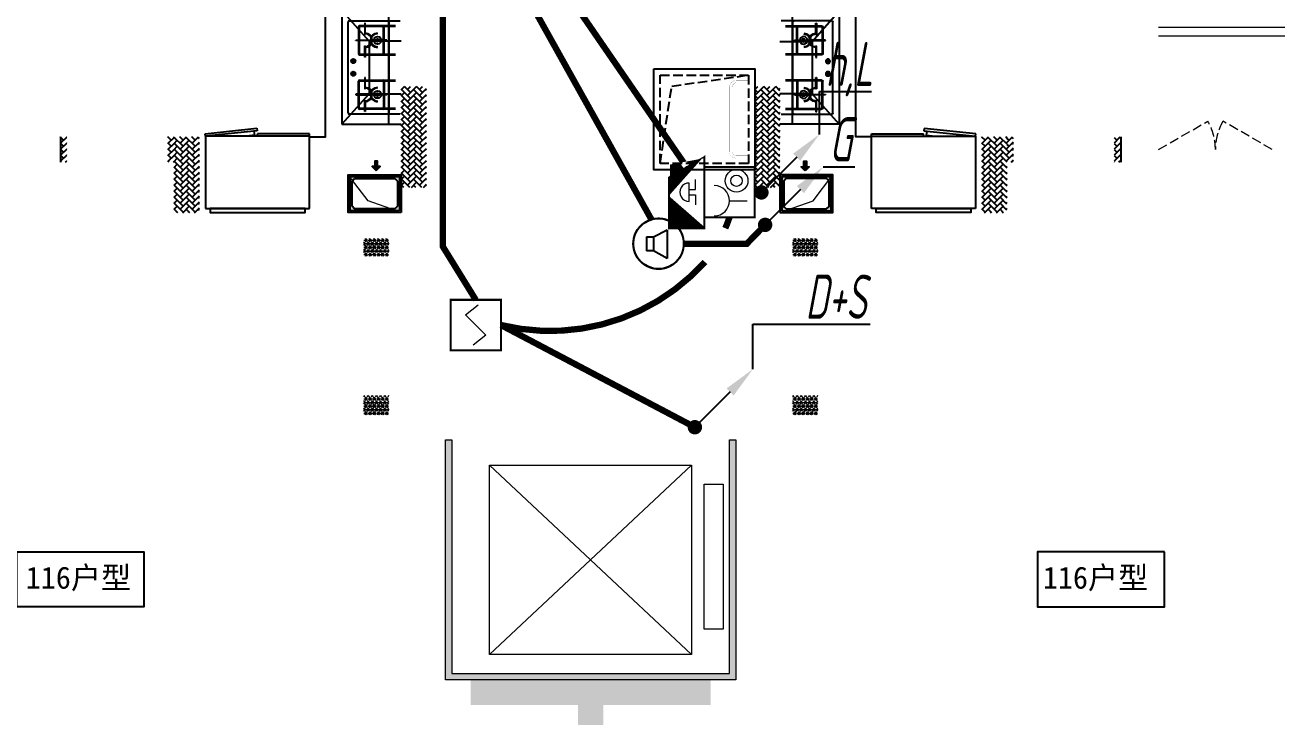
# Model space of a CAD drawing. Extents: x 3774419 to 4775970, y -926964 to 2266.
# Drawn here: x 3826740 to 3836720, y -827159 to -821680 of the extents above; entities that cross this region are included whole.
import ezdxf
from ezdxf.enums import TextEntityAlignment as Align

# ---------------------------------------------------------------- set-up
doc = ezdxf.new("R2010")
doc.units = 0
doc.header["$LTSCALE"] = 1000
doc.header["$MEASUREMENT"] = 0
for name, pattern in [('__DASH', [0.35, 0.25, -0.1]), ('CENTER2', [1.125, 0.75, -0.125, 0.125, -0.125]), ('DASH', [0.35, 0.25, -0.1]), ('DOTE', [2.4200000000000004, 2, -0.2, 0.02, -0.2])]:
    doc.linetypes.add(name, pattern=pattern)
doc.layers.get('0').update_dxf_attribs({"linetype": 'CONTINUOUS'})
for name, color, linetype in [('!!电气', 1, 'CONTINUOUS'), ('AH-FURNITURE', 1, 'CONTINUOUS'), ('DIM-照明', 7, 'CONTINUOUS'), ('EQUIP-广播', 3, 'CONTINUOUS'), ('LVTRY', 252, 'CONTINUOUS'), ('LWIRE', 4, 'CONTINUOUS'), ('WIRE-广播', 4, 'CENTER2'), ('WIRE-消防', 4, 'CONTINUOUS'), ('WIRE-消防广播', 4, 'DOTE'), ('WIRE-消防电话', 4, 'CENTER2'), ('保温', 6, 'CONTINUOUS'), ('建筑-排气道', 252, 'CONTINUOUS')]:
    doc.layers.add(name, color=color, linetype=linetype)
for name, color, linetype, lineweight in [('3.5方案汇报，与郭总、侯月琴确定户型_t8$0$STAIR', 2, 'CONTINUOUS', 18), ('EQUIP-消防', 3, 'CONTINUOUS', 20), ('PUB_HATCH', 8, 'CONTINUOUS', 9), ('WINDOW', 146, 'CONTINUOUS', 20), ('填充', 251, 'CONTINUOUS', 5), ('平面-栏杆', 56, 'CONTINUOUS', 15), ('平面-看线', 252, 'CONTINUOUS', 15), ('平面-空调预留孔', 252, 'CONTINUOUS', 15), ('立面-洞口示意', 252, 'CONTINUOUS', 13)]:
    doc.layers.add(name, color=color, linetype=linetype, lineweight=lineweight)
doc.styles.add('_TEL_DIM', font='SIMPLEX', dxfattribs={"width": 0.8, "height": 3.5, "bigfont": 'HZTXT'})
doc.styles.add('DIM_FONT', font='SIMPLEX', dxfattribs={"width": 0.7, "bigfont": 'GBCBIG'})
doc.styles.add('HZTXT', font='gbeitc.shx', dxfattribs={"width": 0.8, "height": 400, "bigfont": 'hztxt.shx'})
doc.styles.get("Standard").update_dxf_attribs({"font": 'gbenor.shx', "bigfont": 'gbcbig.shx'})
doc.styles.add('黑体', font='simhei.ttf')
pattern_1 = [(45, (0, 0), (0, 47.41575231924514), [100.584, -33.528]), (135, (23.70786, 23.70786), (3.05311331771918e-15, 47.41575231924513), [100.584, -33.528])]
pattern_2 = [(90, (0, 0), (-16.49778, 1.010197673501861e-15), [9.525, -19.05]), (210, (0, 0), (8.248889999999996, -14.28749658604684), [9.525, -19.05]), (150, (5.83238038093927e-16, 9.525), (-8.248890000000003, -14.28749658604684), [9.525, -19.05])]

# ---------------------------------------------------------------- blocks, each defined once
blk = doc.blocks.new('rtyg7uyhg')
at = {"layer": 'LVTRY'}
for p, q in [((193590.3031336021, 45458.1133254503), (193590.3030643982, 45069.47696181395)), ((194234.6213208837, 45488.79502889935), (193620.9849572473, 45488.79513816872)), ((193896.3984467548, 45429.87059594441), (193857.5823896687, 45326.26016876537)), ((193925.7802168131, 45440.40881343969), (193940.0533153456, 45432.16822680717)), ((194265.3030643982, 45069.47684161765), (194265.3031336021, 45458.113205254)), ((193620.9848935069, 45130.84059271414), (193620.9849317512, 45345.61331998683)), ((193682.3485790417, 45406.97694542356), (193887.8216881326, 45406.97690883528)), ((193857.5823896687, 45326.26016876537), (193875.2965560293, 45316.03289288385)), ((193875.2965560293, 45316.03289288385), (193945.6178257855, 45401.45376218002)), ((194009.6212953876, 45345.61325078298), (194009.6212571432, 45130.84052351015)), ((194050.5303480524, 45130.84051622554), (194050.5303862967, 45345.61324349836)), ((194111.8940335871, 45406.97686893496), (194173.2576699507, 45406.97685800815)), ((194234.6212953876, 45345.61321071758), (194234.6212571432, 45130.84048344476)), ((193620.9848771165, 45038.79513816872), (194234.621240753, 45038.79502889935)), ((193948.2576098526, 45069.47689807355), (193682.3485189436, 45069.47694542356)), ((194173.2576098526, 45069.47685800816), (194111.893973489, 45069.47686893508))]:
    blk.add_line(p, q, dxfattribs=at)
for centre, radius in [((193866.4394935961, 45437.65873082454), 20.45454545454545), ((193989.1667663234, 45437.6587089707), 20.45454545454545), ((194070.9849481416, 45437.65869440146), 20.45454545454545), ((193815.3030944472, 45238.22692174855), 25.56818181818182), ((194137.4621853563, 45238.2268643822), 25.56818181818182)]:
    blk.add_circle(centre, radius, dxfattribs=at)
for centre, radius, start, end in [((193620.9849517839, 45458.11331998683), 30.68181818181818, 89.99998979807194, 179.9999897972382), ((193915.5529409315, 45422.69466753349), 20.45454545454545, 59.99998980057491, 159.4623117970261), ((193929.8260394641, 45414.45408090108), 20.45454545454545, 320.5376677968172, 59.99998980057491), ((194234.6213154203, 45458.11321071746), 30.68181818181818, 359.9999897972382, 89.99998979807194), ((193682.3485681149, 45345.61330905991), 61.36363636363636, 89.99998979807194, 179.9999897972382), ((193948.2576590239, 45345.6132617099), 61.36363636363636, 359.9999897972382, 89.99998979807194), ((194111.8940226603, 45345.61323257144), 61.36363636363636, 89.99998979807194, 179.9999897972382), ((194173.2576590239, 45345.6132216445), 61.36363636363636, 359.9999897972382, 89.99998979807194), ((193682.3485298705, 45130.84058178721), 61.36363636363636, 179.9999897972382, 269.9999897980719), ((193948.2576207797, 45130.8405344372), 61.36363636363636, 269.9999897980719, 359.9999897972382), ((194111.893984416, 45130.84050529861), 61.36363636363636, 179.9999897972382, 269.9999897980719), ((194173.2576207797, 45130.84049437181), 61.36363636363636, 269.9999897980719, 359.9999897972382), ((193620.9848825799, 45069.47695635049), 30.68181818181818, 179.9999897972382, 269.9999897980719), ((194234.6212462163, 45069.47684708112), 30.68181818181818, 269.9999897980719, 359.9999897972382)]:
    blk.add_arc(centre, radius, start, end, dxfattribs=at)
at = {"layer": 'LVTRY', "style": 'DIM_FONT', "width": 0.8, "flags": 9}
for tag in ['XSIZE', 'YSIZE']:
    blk.add_attdef(tag, (193927.8031388824, 45487.7665121054), '', height=0.5, rotation=89.99998979807198, dxfattribs=at)
blk = doc.blocks.new('A$C60D053AF')
at = {"layer": 'AH-FURNITURE', "color": 8}
for p, q in [((232.5000007597264, -89.99999966996256), (128.2842720070621, -89.99999966996256)), ((192.50000075961, -70.99998518347275), (327.5735938884318, -70.99998518347275)), ((192.50000075961, -90.99998518347275), (327.5735938884318, -90.99998518347275)), ((341.7157295121578, -96.85784955974668), (370.0190303710988, -143.1611504186876)), ((355.8578651358839, -82.71571393602062), (384.1611659948248, -129.0190147949615)), ((232.5000007597264, -109.9999996698461), (128.2842720075278, -109.9999996699626)), ((245.0000007597264, -129.4999851834727), (245.0000007597264, -122.4999996698461)), ((265.0000007597264, -129.4999851834727), (265.0000007597264, -122.4999996698461)), ((255.0000007597264, -280.9999851834727), (255.0000007597264, -250.9999851834727)), ((255.0000007597264, -280.9999851834727), (393.0000007597264, -280.9999851834727)), ((393.0000007597264, -280.9999851834727), (393.0000007597264, -250.9999851834727))]:
    blk.add_line(p, q, dxfattribs=at)
for points in [[(170.00000075961, -67.99998518347275, 1), (170.00000075961, -93.99998518358916), (192.50000075961, -93.99998518347275), (192.50000075961, -67.99998518347275)], [(268.0000007597264, -122.4999996698461), (268.0000007597264, -106.9999996698461, 0.4142135623724265), (248.0000007597264, -86.99999966984615), (232.5000007597264, -86.99999966984615), (232.50000075961, -112.9999996698461), (242.0000007597264, -112.9999996698461), (242.0000007597264, -122.4999996698461)], [(234.0000007597264, -250.9999851834727), (414.0000007597264, -250.9999851834727, 0.4142135623730951), (424.0000007597264, -240.9999851834727), (424.0000007597264, -110.9999851834727, 0.4142135623730951), (414.0000007597264, -100.9999851834727), (234.0000007597264, -100.9999851834727, 0.4142135623730951), (224.0000007597264, -110.9999851834727), (224.0000007597264, -240.9999851834727, 0.4142135623730951)], [(242.0000007597264, -151.9999851834727, 1), (268.0000007597264, -151.9999851834727), (268.0000007597264, -129.4999851834727), (242.0000007597264, -129.4999851834727)], [(383.8076126043452, -161.1923733388539, 1), (402.192388915224, -142.8075970279751), (386.2824863384012, -126.8976944513852), (367.8977100276388, -145.282470762264)]]:
    blk.add_lwpolyline(points, format="xyb", close=True, dxfattribs=at)
for centre, radius in [((100.0000007598428, -99.99999967066105), 30), ((255.0000007597264, -151.9999851834727), 15), ((255.0000007597264, -151.9999851834727), 10), ((393.0000007597264, -151.9999851834727), 15), ((393.0000007597264, -151.9999851834727), 10)]:
    blk.add_circle(centre, radius, dxfattribs=at)
for radius in [40, 20]:
    blk.add_arc((327.5735938884318, -110.9999851834727), radius, 45, 90, dxfattribs=at)
blk = doc.blocks.new('A-Kitchen-7')
at = {"layer": 'LVTRY'}
for p, q in [((-518.6581278588565, 779.725278688129), (-7.244008776673581, 834.3051076843403)), ((-515, 756.005706589378), (-518.6581278588565, 779.725278688129)), ((-3.585880917788018, 810.5855355854728), (-515, 756.005706589378)), ((515, 756.005706589378), (-515, 756.005706589378)), ((-515, 756.005706589378), (-515, 40)), ((-485.6368437646597, 760.5342107040924), (-484.9384396369278, 756.005706589378)), ((-29.12075551543967, 766.9560861630598), (-112.0975807690556, 756.005706589378)), ((-29.12075551546877, 766.9560861630598), (-35.20590834700852, 806.4126680237241)), ((-7.244008776673581, 834.3051076843403), (-3.585880917788018, 810.5855355854728)), ((515, 780), (-5.820766091346741e-11, 780)), ((0, 756.005706589378), (-5.820766091346741e-11, 780)), ((515, 756.005706589378), (515, 780)), ((515, 40), (515, 756.005706589378)), ((-515, 40), (515, 40))]:
    blk.add_line(p, q, dxfattribs=at)
blk.add_lwpolyline([(-468.9430810984049, 40), (-468.9430810984049, 0), (468.9430810984049, 0), (468.9430810984632, 40)], close=True, dxfattribs=at)
blk = doc.blocks.new('FRSDFDGDGDRGDR')
at = {"layer": '平面-空调预留孔', "color": 252}
for p, q in [((699612.3179923807, 775043.9561356568), (699612.3179923807, 775441.1561356868)), ((699618.9179923869, 775447.756135683), (699746.3179923192, 775447.756135683)), ((699746.3179923192, 775447.756135683), (699746.3179923192, 775355.3561357355)), ((699719.9179922946, 775342.156135743), (699719.9179922946, 775142.9561356006)), ((699726.5179923008, 775348.7561357393), (699739.7179923131, 775348.7561357393)), ((699726.5179923008, 775136.3561356043), (699739.7179923131, 775136.3561356043)), ((699746.3179923192, 775129.7561356081), (699746.3179923192, 775037.3561356605)), ((699746.3179923192, 775037.3561356605), (699618.9179923869, 775037.3561356605))]:
    blk.add_line(p, q, dxfattribs=at)
blk.add_lwpolyline([(699766.1179923377, 775166.7161355871), (699792.5179923623, 775153.5161355946), (699792.5179923623, 775057.1561356493), (699766.1179923377, 775043.9561356568), (699766.1179923377, 775017.5561356718), (699618.9179923869, 775017.5561356718, -0.4142135623730951), (699592.5179923623, 775043.9561356568), (699592.5179923623, 775441.1561356868, -0.4142135623730951), (699618.9179923869, 775467.5561356718), (699766.1179923377, 775467.5561356718), (699766.1179923377, 775441.1561356868), (699792.5179923623, 775427.9561356943), (699792.5179923623, 775331.596135749), (699766.1179923377, 775318.3961357565)], format="xyb", close=True, dxfattribs=at)
for centre, radius in [((699739.7179923131, 775331.596135749), 10.55999999400228), ((699739.7179923131, 775243.1561357992), 15.83999999100342), ((699739.7179923131, 775153.5161355946), 10.55999999400228)]:
    blk.add_circle(centre, radius, dxfattribs=at)
for centre, radius, start, end in [((699618.917992382, 775441.1561356819), 6.600000001199078, 89.99999995997936, 179.9999999533093), ((699726.5179922959, 775342.1561357381), 6.600000001199078, 89.99999995997936, 179.9999999533093), ((699739.717992318, 775355.3561357405), 6.600000001206354, 269.9999999599793, 359.9999999533093), ((699726.5179922959, 775142.9561356056), 6.600000001199078, 180.0000000400206, 270.0000000533608), ((699739.717992318, 775129.7561356032), 6.600000001206354, 4.002063966804346e-08, 90.00000005336085), ((699618.917992382, 775043.9561356618), 6.600000001199078, 180.0000000400206, 270.0000000533608)]:
    blk.add_arc(centre, radius, start, end, dxfattribs=at)
blk = doc.blocks.new('*U148')
h = blk.add_hatch(color=5)
h.set_gradient(color1=(0, 0, 255), rotation=180, tint=1)
h.paths.add_polyline_path([(3.524958103184869e-15, -2.819966482547906e-15), (-6.350000000000009, -6.349999999999992), (-6.350000000000001, -2.159000000000014), (-15, -2.158999999999999), (-14.99999999999999, 2.159000000000044), (-6.349999999999993, 2.159000000000029), (-6.349999999999985, 6.350000000000009)])
at = {"color": 0, "linetype": 'Continuous'}
blk.add_lwpolyline([(3.524958103184869e-15, -2.819966482547906e-15), (-6.350000000000009, -6.349999999999992), (-6.350000000000001, -2.159000000000014), (-15, -2.158999999999999), (-14.99999999999999, 2.159000000000044), (-6.349999999999993, 2.159000000000029), (-6.349999999999985, 6.350000000000009)], close=True, dxfattribs=at)
blk = doc.blocks.new('GDGDRGDRGRD')
at = {"layer": 'PUB_HATCH'}
blk.add_hatch(color=252, dxfattribs=at).paths.add_polyline_path([(430319.8194221912, 370173.5999658863), (430319.8194221912, 370443.5999658863), (430179.8194221912, 370443.5999658863), (430179.8194221912, 370428.5999658863), (430284.8194221912, 370428.5999658863), (430304.8194221912, 370408.5999658863), (430304.8194221912, 370208.5999658863), (430284.8194221912, 370188.5999658863), (429964.8194221912, 370188.5999658863), (429944.8194221912, 370208.5999658863), (429944.8194221912, 370408.5999658863), (429964.8194221912, 370428.5999658863), (430069.8194221912, 370428.5999658863), (430069.8194221912, 370443.5999658863), (429929.8194221912, 370443.5999658863), (429929.8194221912, 370173.5999658863)])
at = {"layer": 'LVTRY', "color": 251}
for p, q in [((430080.5498987493, 371515.3769317719), (429864.6097976839, 371758.3326651105)), ((430334.8192843065, 371758.3326651105), (429864.6097976839, 371758.3326651105)), ((429864.6097976839, 371758.3326651105), (429864.6097976839, 370858.3326651105)), ((430234.8192843063, 370858.3326651105), (430234.8192843063, 371758.3326651105)), ((430334.8192843065, 371515.3769317719), (430080.5498987493, 371515.3769317719)), ((430080.5498987493, 371515.3769317719), (430080.5498987493, 371100.2783888946)), ((429864.6097976839, 370858.3326651105), (430080.5498987493, 371100.2783888946)), ((430080.5498987493, 371100.2783888946), (430334.8192843065, 371100.2783888946)), ((429864.6097976839, 370858.3326651105), (430334.8192843065, 370858.3326651105))]:
    blk.add_line(p, q, dxfattribs=at)
at = {"layer": 'LVTRY'}
for p, q in [((429914.8192843065, 370948.3326651105), (429914.8192843065, 371668.3326651105)), ((429924.8192843065, 371678.3326651105), (430324.8192843065, 371678.3326651106)), ((430045.069284306, 371658.3326651107), (430045.069284306, 371568.3326651106)), ((430049.569284306, 371658.3326651107), (430045.069284306, 371658.3326651107)), ((430049.569284306, 371568.3326651106), (430049.569284306, 371658.3326651107)), ((430234.8192843063, 371668.3326651106), (430234.819284306, 370948.3326651105)), ((429994.8192843065, 371628.3326651106), (429994.8192843065, 371418.3326651106)), ((429999.8192843065, 371628.3326651106), (429999.8192843065, 371418.3326651106)), ((430289.8192843065, 371638.3326651107), (430004.8192843065, 371638.3326651106)), ((430289.8192843065, 371633.3326651107), (430004.8192843065, 371633.3326651106)), ((430045.069284306, 371568.3326651106), (430049.569284306, 371568.3326651106)), ((430194.8192843063, 371418.3326651106), (430194.8192843063, 371628.3326651107)), ((430199.8192843063, 371418.3326651106), (430199.8192843063, 371628.3326651107)), ((429974.8192843067, 371525.5826651108), (430102.3192843067, 371525.5826651108)), ((429974.8192843067, 371521.0826651108), (429974.8192843067, 371525.5826651108)), ((430102.3192843067, 371521.0826651108), (429974.8192843067, 371521.0826651108)), ((430045.069284306, 371388.3326651105), (430045.069284306, 371478.3326651106)), ((430045.069284306, 371478.3326651106), (430049.569284306, 371478.3326651106)), ((430049.569284306, 371478.3326651106), (430049.569284306, 371388.3326651105)), ((430219.819284306, 371525.5826651108), (430092.319284306, 371525.5826651108)), ((430092.319284306, 371525.5826651108), (430092.319284306, 371521.0826651108)), ((430092.319284306, 371521.0826651108), (430219.819284306, 371521.0826651108)), ((430102.3192843067, 371525.5826651108), (430102.3192843067, 371521.0826651108)), ((430219.819284306, 371521.0826651108), (430219.819284306, 371525.5826651108)), ((430234.8192843063, 371100.2783888946), (430234.8192843063, 371515.3769317719)), ((429935.4224806934, 371358.3326651105), (429974.2160879209, 371358.3326651105)), ((429954.8192843065, 371338.9358614974), (429954.8192843065, 371377.7294687249)), ((430004.8192843065, 371413.3326651106), (430289.8192843065, 371413.3326651106)), ((430004.8192843065, 371408.3326651106), (430289.8192843065, 371408.3326651106)), ((430049.569284306, 371388.3326651105), (430045.069284306, 371388.3326651105)), ((429935.4224806934, 371258.3326651105), (429974.2160879209, 371258.3326651105)), ((429954.8192843065, 371238.9358614974), (429954.8192843065, 371277.7294687249)), ((429994.8192843065, 370988.3326651105), (429994.8192843065, 371198.3326651105)), ((429999.8192843065, 370988.3326651105), (429999.8192843065, 371198.3326651105)), ((430004.8192843065, 371208.3326651105), (430289.8192843065, 371208.3326651105)), ((430004.8192843065, 371203.3326651105), (430289.8192843065, 371203.3326651105)), ((430045.069284306, 371228.3326651105), (430045.069284306, 371138.3326651105)), ((430049.569284306, 371228.3326651105), (430045.069284306, 371228.3326651105)), ((430049.569284306, 371138.3326651105), (430049.569284306, 371228.3326651105)), ((430194.8192843063, 371198.3326651105), (430194.8192843063, 370988.3326651104)), ((430199.8192843063, 371198.3326651105), (430199.8192843063, 370988.3326651104)), ((430102.3192843067, 371095.5826651102), (429974.8192843067, 371095.5826651102)), ((429974.8192843067, 371095.5826651102), (429974.8192843067, 371091.0826651102)), ((429974.8192843067, 371091.0826651102), (430102.3192843067, 371091.0826651102)), ((430045.069284306, 371138.3326651105), (430049.569284306, 371138.3326651105)), ((430045.069284306, 370958.3326651105), (430045.069284306, 371048.3326651105)), ((430045.069284306, 371048.3326651105), (430049.569284306, 371048.3326651105)), ((430049.569284306, 371048.3326651105), (430049.569284306, 370958.3326651105)), ((430092.319284306, 371091.0826651102), (430092.319284306, 371095.5826651102)), ((430092.319284306, 371095.5826651102), (430219.819284306, 371095.5826651102)), ((430219.819284306, 371091.0826651102), (430092.319284306, 371091.0826651102)), ((430102.3192843067, 371091.0826651102), (430102.3192843067, 371095.5826651102)), ((430219.819284306, 371095.5826651102), (430219.819284306, 371091.0826651102)), ((430289.8192843065, 370983.3326651104), (430004.8192843065, 370983.3326651105)), ((430289.8192843065, 370978.3326651104), (430004.8192843065, 370978.3326651105)), ((430049.569284306, 370958.3326651105), (430045.069284306, 370958.3326651105)), ((430324.8192843063, 370938.3326651105), (429924.8192843065, 370938.3326651105))]:
    blk.add_line(p, q, dxfattribs=at)
at = {"layer": 'LVTRY', "color": 252}
for p, q in [((430069.8194221912, 370428.5999658863), (430069.8194221912, 370443.5999658863)), ((430179.8194221912, 370428.5999658863), (430179.8194221912, 370443.5999658863))]:
    blk.add_line(p, q, dxfattribs=at)
at = {"layer": 'LVTRY'}
blk.add_lwpolyline([(429608.8200653884, 370758.3318186465), (429734.819284306, 370758.3318186465), (429734.8192843065, 371758.3324083135), (427634.8193110233, 371758.3326651104)], dxfattribs=at)
at = {"layer": 'LVTRY', "color": 252}
for points in [[(430334.8194221912, 370158.5999658863), (429914.8194221912, 370158.5999658863), (429914.8194221912, 370458.5999658863), (430334.8194221912, 370458.5999658863)], [(430319.8194221912, 370173.5999658863), (429929.8194221912, 370173.5999658863), (429929.8194221912, 370443.5999658863), (430319.8194221912, 370443.5999658863)], [(429964.8194221912, 370428.5999658863), (430284.8194221912, 370428.5999658863), (430304.8194221912, 370408.5999658863), (430304.8194221912, 370208.5999658863), (430284.8194221912, 370188.5999658863), (429964.8194221912, 370188.5999658863), (429944.8194221912, 370208.5999658863), (429944.8194221912, 370408.5999658863), (429964.8194221912, 370428.5999658863)]]:
    blk.add_lwpolyline(points, close=True, dxfattribs=at)
at = {"layer": 'LVTRY'}
for centre, radius in [((430147.3192843065, 371523.3326651106), 29.7), ((430147.3192843065, 371523.3326651106), 11.7), ((429954.8192843065, 371358.3326651105), 16.99680361435897), ((429954.8192843065, 371258.3326651105), 16.99680361435897), ((430147.3192843065, 371093.3326651105), 29.7), ((430147.3192843065, 371093.3326651105), 11.7)]:
    blk.add_circle(centre, radius, dxfattribs=at)
for centre, radius, start, end in [((429924.8192843065, 371668.3326651105), 10, 90, 180), ((430224.8192843063, 371668.3326651106), 10, 0, 90), ((430004.8192843065, 371628.3326651106), 10, 90, 180), ((430004.8192843065, 371628.3326651106), 5, 90, 180), ((430047.3192843063, 371523.3326651106), 56.7, 2.274239184178576, 87.72576081585424), ((430047.3192843063, 371523.3326651106), 52.2, 2.470411041650347, 87.52958895835897), ((430147.3192843065, 371523.3326651106), 56.7, 92.27423918414576, 177.7257608158206), ((430147.3192843065, 371523.3326651106), 52.2, 92.47041104164106, 177.5295889583496), ((430189.8192843063, 371628.3326651107), 10, 0, 90), ((430189.8192843063, 371628.3326651107), 5, 0, 90), ((430047.3192843063, 371523.3326651106), 56.7, 272.2742391841458, 357.7257608158206), ((430047.3192843063, 371523.3326651106), 52.2, 272.4704110416411, 357.5295889583505), ((430147.3192843065, 371523.3326651106), 56.7, 182.2742391841786, 267.7257608158542), ((430147.3192843065, 371523.3326651106), 52.2, 182.4704110416495, 267.5295889583589), ((430004.8192843065, 371418.3326651106), 10, 180, 270), ((430004.8192843065, 371418.3326651106), 5, 180, 270), ((430189.8192843063, 371418.3326651106), 5, 270, 0), ((430189.8192843063, 371418.3326651106), 10, 270, 0), ((430004.8192843065, 371198.3326651105), 10, 90, 180), ((430004.8192843065, 371198.3326651105), 5, 90, 180), ((430047.3192843063, 371093.3326651105), 56.7, 2.274239184178576, 87.72576081585424), ((430147.3192843065, 371093.3326651105), 56.7, 92.27423918414576, 177.7257608158206), ((430189.8192843063, 371198.3326651105), 10, 0, 90), ((430189.8192843063, 371198.3326651105), 5, 0, 90), ((430047.3192843063, 371093.3326651105), 52.2, 2.470411041650347, 87.52958895835897), ((430047.3192843063, 371093.3326651105), 56.7, 272.2742391841458, 357.7257608158206), ((430047.3192843063, 371093.3326651105), 52.2, 272.4704110416411, 357.5295889583505), ((430147.3192843065, 371093.3326651105), 56.7, 182.2742391841786, 267.7257608158542), ((430147.3192843065, 371093.3326651105), 52.2, 92.47041104164106, 177.5295889583496), ((430147.3192843065, 371093.3326651105), 52.2, 182.4704110416495, 267.5295889583589), ((429924.8192843065, 370948.3326651105), 10, 180, 270), ((430004.8192843065, 370988.3326651105), 10, 180, 270), ((430004.8192843065, 370988.3326651105), 5, 180, 270), ((430189.8192843063, 370988.3326651104), 5, 270, 0), ((430189.8192843063, 370988.3326651104), 10, 270, 0), ((430224.819284306, 370948.3326651105), 10, 270, 0)]:
    blk.add_arc(centre, radius, start, end, dxfattribs=at)
at = {"layer": '立面-洞口示意', "color": 252}
blk.add_lwpolyline([(430334.8194221912, 370158.5999658863), (430071.267485077, 370252.5493491433), (429914.8194221912, 370458.5999658863)], dxfattribs=at)
at = {"xscale": -1, "rotation": 270}
blk.add_blockref('FRSDFDGDGDRGDR', (-345582.7355588751, -327434.1861710575), dxfattribs=at)
at = {"xscale": -1}
blk.add_blockref('rtyg7uyhg', (622599.6224451121, 326769.5373516738), dxfattribs=at)
at = {"rotation": 270}
blk.add_blockref('A$C60D053AF', (430334.8190180612, 372358.3312170932), dxfattribs=at)
at = {"layer": 'LVTRY', "color": 1, "extrusion": (0, 0, -1), "xscale": -0.7999999999883585, "yscale": 0.7999999999883585, "zscale": -0.7999999999883585}
blk.add_blockref('A-Kitchen-7', (-429196.8200653944, 370158.6015610829), dxfattribs=at)
at = {"layer": '建筑-排气道', "xscale": -5, "yscale": 5, "zscale": 5, "rotation": 90}
blk.add_blockref('*U148', (430134.7224746661, 370490.9122366606), dxfattribs=at)
blk = doc.blocks.new('GDFGDGRD')
at = {"layer": '保温', "linetype": 'ByBlock', "ltscale": 10}
h = blk.add_hatch(dxfattribs=at)
h.set_pattern_fill('AR-HBONE', color=251, scale=55)
h.set_pattern_definition(pattern_1)
h.paths.add_polyline_path([(431616.5779368667, 372623.9109038315), (431816.5779205575, 372623.9109038315), (431816.6776084994, 373423.7241241197), (431616.6776248086, 373423.7243207647)])
h = blk.add_hatch(dxfattribs=at)
h.set_pattern_fill('AR-HBONE', color=251, scale=55)
h.set_pattern_definition(pattern_1)
h.paths.add_polyline_path([(434616.5794823848, 372623.9109038315), (434416.579498694, 372623.9109038315), (434416.4798107521, 373423.7241241197), (434616.4797944429, 373423.7243207647)])
h = blk.add_hatch(dxfattribs=at)
h.set_pattern_fill('AR-HBONE', color=251, scale=55)
h.set_pattern_definition(pattern_1)
h.paths.add_polyline_path([(428966.578379888, 372823.7247212567), (428966.5790232959, 373023.7247251226), (428916.5790233049, 373023.7249310016), (428916.5783798971, 372823.7249271357)])
h = blk.add_hatch(dxfattribs=at)
h.set_pattern_fill('AR-HBONE', color=251, scale=55)
h.set_pattern_definition(pattern_1)
h.paths.add_polyline_path([(429816.578757056, 372823.7247212792), (429816.5794004638, 373023.7247251451), (429766.5794004729, 373023.7249310241), (429766.578757065, 372823.7249271582)])
h = blk.add_hatch(dxfattribs=at)
h.set_pattern_fill('AR-HBONE', color=251, scale=55)
h.set_pattern_definition(pattern_1)
h.paths.add_polyline_path([(430017.8124563344, 372423.588710197), (430016.5797776413, 373023.7247210948), (429816.5797776084, 373023.7249269856), (429817.8124563015, 372423.5889160878)])
h = blk.add_hatch(dxfattribs=at)
h.set_pattern_fill('AR-HBONE', color=251, scale=55)
h.set_pattern_definition(pattern_1)
h.paths.add_polyline_path([(436215.3449629171, 372423.588710197), (436216.5776416102, 373023.7247210948), (436416.5776416431, 373023.7249269856), (436415.34496295, 372423.5889160878)])
h = blk.add_hatch(dxfattribs=at)
h.set_pattern_fill('AR-HBONE', color=251, scale=55)
h.set_pattern_definition(pattern_1)
h.paths.add_polyline_path([(436416.5786621955, 372823.7247212792), (436416.5780187877, 373023.7247251451), (436466.5780187786, 373023.7249310241), (436466.5786621865, 372823.7249271582)])
h = blk.add_hatch(dxfattribs=at)
h.set_pattern_fill('AR-HBONE', color=251, scale=55)
h.set_pattern_definition(pattern_1)
h.paths.add_polyline_path([(437266.5790393635, 372823.7247212567), (437266.5783959556, 373023.7247251226), (437316.5783959466, 373023.7249310016), (437316.5790393545, 372823.7249271357)])
at = {"layer": '保温', "linetype": 'Continuous', "ltscale": 10}
h = blk.add_hatch(dxfattribs=at)
h.set_pattern_fill('HEX', color=251, scale=10, angle=90, style=0)
h.set_pattern_definition(pattern_2)
h.paths.add_polyline_path([(431316.5779580405, 372073.7248388497), (431516.5779417312, 372073.7248388497), (431516.6768560584, 372223.7247332454), (431316.6768723676, 372223.7249298903)])
h = blk.add_hatch(dxfattribs=at)
h.set_pattern_fill('HEX', color=251, scale=10, angle=90, style=0)
h.set_pattern_definition(pattern_2)
h.paths.add_polyline_path([(434916.579461211, 372073.7248388497), (434716.5794775203, 372073.7248388497), (434716.4805631932, 372223.7247332454), (434916.4805468839, 372223.7249298903)])
h = blk.add_hatch(dxfattribs=at)
h.set_pattern_fill('HEX', color=251, scale=10, angle=90, style=0)
h.set_pattern_definition(pattern_2)
h.paths.add_polyline_path([(431316.5779582471, 370823.724846115), (431516.5779419378, 370823.724846115), (431516.676856265, 370973.7247405107), (431316.6768725742, 370973.7249371556)])
h = blk.add_hatch(dxfattribs=at)
h.set_pattern_fill('HEX', color=251, scale=10, angle=90, style=0)
h.set_pattern_definition(pattern_2)
h.paths.add_polyline_path([(434916.5794610044, 370823.724846115), (434716.5794773137, 370823.724846115), (434716.4805629865, 370973.7247405107), (434916.4805466773, 370973.7249371556)])
h = blk.add_hatch(dxfattribs=at)
h.set_pattern_fill('HEX', color=251, scale=10, angle=90, style=0)
h.set_pattern_definition([(90, (-70765.89117912838, -151624.7360933621), (-16.49778, 1.010197673501861e-15), [9.525, -19.05]), (210, (-70765.89117912838, -151624.7360933621), (8.248889999999996, -14.28749658604684), [9.525, -19.05]), (150, (-70765.89117912838, -151615.2110933621), (-8.248890000000003, -14.28749658604684), [9.525, -19.05])])
h.paths.add_polyline_path([(434066.5790224251, 368523.7248330163), (434066.5789810187, 368723.7248300065), (432166.5783829462, 368723.7248300508), (432166.5784243525, 368523.7248330605)])
h = blk.add_hatch(dxfattribs=at)
h.set_pattern_fill('HEX', color=251, scale=10, angle=90, style=0)
h.set_pattern_definition([(90, (-70765.89117912838, -152124.7360933621), (-16.49778, 1.010197673501861e-15), [9.525, -19.05]), (210, (-70765.89117912838, -152124.7360933621), (8.248889999999996, -14.28749658604684), [9.525, -19.05]), (150, (-70765.89117912838, -152115.2110933621), (-8.248890000000003, -14.28749658604684), [9.525, -19.05])])
h.paths.add_polyline_path([(433016.677671614, 363923.7248245182), (433216.6776553047, 363923.7248245182), (433216.6776158109, 368523.7247332072), (433016.6776321201, 368523.7249298521)])
at = {"layer": '保温', "color": 251, "linetype": 'ByBlock', "ltscale": 10}
for p, q in [((428916.5787015874, 373023.7248241272), (428916.578701565, 372823.724824273)), ((437316.5787176641, 373023.7248241272), (437316.5787176865, 372823.724824273))]:
    blk.add_line(p, q, dxfattribs=at)
blk = doc.blocks.new('A$C24590F8F')
at = {"layer": '填充'}
h = blk.add_hatch(dxfattribs=at)
h.set_pattern_fill('隔热材料02', color=252, scale=100, style=0)
h.set_pattern_definition([(0, (-1161708.397326762, -603838.6308048879), (0, 50), []), (0, (-1161708.397326762, -603821.964304888), (0, 50), []), (270, (-1161664.655826762, -603813.333054888), (50, -9.184850993605149e-15), [5.01775, -44.98225]), (270, (-1161702.114576762, -603813.333054888), (50, -9.184850993605149e-15), [5.01775, -44.98225]), (90, (-1161676.602826762, -603847.262054888), (-50, 3.061616997868383e-15), [5.01775, -44.98225]), (90, (-1161690.167826762, -603847.262054888), (-50, 3.061616997868383e-15), [5.01775, -44.98225]), (180, (-1161658.373076762, -603855.297554888), (-6.123233995736766e-15, -50), [50.02425, 0.02425]), (135, (-1161672.330326762, -603852.7888048879), (2.775557561562891e-15, 49.99987405109137), [4.268000000000001, -66.44274999999999]), (116.56505, (-1161625.348326762, -603849.770804888), (0.0001128305918363104, 49.99993342107836), [2.804999999999994, -108.9984999999998]), (116.56505, (-1161675.348326762, -603849.770804888), (0.0001128305918363104, 49.99993342107836), [2.804999999999994, -108.9984999999998]), (153.43495, (-1161617.312826762, -603855.297554888), (-0.0001128305918057793, 49.99993342107837), [5.609999999999999, -106.1935]), (153.43495, (-1161667.312826762, -603855.297554888), (-0.0001128305918057793, 49.99993342107837), [5.609999999999999, -106.1935]), (63.43495000000001, (-1161626.602826762, -603842.2443048878), (-0.0001128305918307593, 49.99993342107837), [26.714, -85.0895]), (63.43495000000001, (-1161676.602826762, -603842.2443048878), (-0.0001128305918307593, 49.99993342107837), [26.714, -85.0895]), (116.56505, (-1161614.655826762, -603813.333054888), (0.0001128305918363104, 49.99993342107836), [2.804999999999994, -108.9984999999998]), (116.56505, (-1161664.655826762, -603813.333054888), (0.0001128305918363104, 49.99993342107836), [2.804999999999994, -108.9984999999998]), (135, (-1161665.910326762, -603810.8243048879), (2.775557561562891e-15, 49.99987405109137), [4.268000000000001, -66.44274999999999]), (153.43495, (-1161618.928326762, -603807.806304888), (-0.0001128305918057793, 49.99993342107837), [5.609999999999999, -106.1935]), (153.43495, (-1161668.928326762, -603807.806304888), (-0.0001128305918057793, 49.99993342107837), [5.609999999999999, -106.1935]), (45, (-1161700.860076762, -603810.8243048879), (0, 49.99987405109137), [4.268000000000001, -66.44274999999999]), (63.43495000000001, (-1161652.114576762, -603813.333054888), (-0.0001128305918307593, 49.99993342107837), [2.805, -108.9985]), (63.43495000000001, (-1161702.114576762, -603813.333054888), (-0.0001128305918307593, 49.99993342107837), [2.805, -108.9985]), (26.56505, (-1161647.842326762, -603807.806304888), (0.0001128305918307593, 49.99993342107837), [5.609999999999999, -106.1935]), (26.56505, (-1161697.842326762, -603807.806304888), (0.0001128305918307593, 49.99993342107837), [5.609999999999999, -106.1935]), (116.56505, (-1161640.167826762, -603842.2443048878), (0.0001128305918363104, 49.99993342107836), [26.71399999999995, -85.08949999999982]), (116.56505, (-1161690.167826762, -603842.2443048878), (0.0001128305918363104, 49.99993342107836), [26.71399999999995, -85.08949999999982]), (45, (-1161694.440076762, -603852.7888048879), (0, 49.99987405109137), [4.268000000000001, -66.44274999999999]), (63.43495000000001, (-1161641.422076762, -603849.770804888), (-0.0001128305918307593, 49.99993342107837), [2.805, -108.9985]), (63.43495000000001, (-1161691.422076762, -603849.770804888), (-0.0001128305918307593, 49.99993342107837), [2.805, -108.9985]), (26.56505, (-1161649.457826762, -603855.297554888), (0.0001128305918307593, 49.99993342107837), [5.609999999999999, -106.1935]), (26.56505, (-1161699.457826762, -603855.297554888), (0.0001128305918307593, 49.99993342107837), [5.609999999999999, -106.1935])])
h.paths.add_polyline_path([(13600.00000227056, 6799.999998826068), (13650.00000227056, 6799.999998824438), (13650.00000220258, 4899.999998804298), (11350.00000219326, 4899.999998822226), (11350.00000216719, 6799.999998825602), (11400.00000216719, 6799.999998824787), (11400.00000219233, 4949.999998819316), (13600.00000220444, 4949.999998804764)])
at = {"color": 252}
for points in [[(13000.00000220258, 9739.999998694984), (13800.00000220258, 9739.999998694984), (13800.00000220258, 8939.999998694984), (13000.00000220258, 8939.999998694984)], [(7952.935796685517, 5913.646078428952), (8958.935796685517, 5913.646078428952), (8958.935796685517, 5477.646078428952), (7952.935796685517, 5477.646078428952)], [(17047.06421682518, 5913.646078428952), (16041.06421682518, 5913.646078428952), (16041.06421682518, 5477.646078428952), (17047.06421682518, 5477.646078428952)]]:
    blk.add_lwpolyline(points, close=True, dxfattribs=at)
at = {"color": 252, "linetype": '__DASH', "ltscale": 0.3}
blk.add_lwpolyline([(13050.00000220258, 9689.999998694984), (13750.00000220258, 9689.999998694984), (13750.00000220258, 8989.999998694984), (13050.00000220258, 8989.999998694984)], close=True, dxfattribs=at)
blk.add_lwpolyline([(13050.00000220258, 8989.999998694984), (13142.52060677484, 9602.181758751161), (13750.00000220258, 9689.999998694984)], dxfattribs=at)
at = {"color": 252, "linetype": '__DASH', "ltscale": 0.2, "const_width": 1}
for points in [[(13750.00000220165, 9649.99999869545), (13660.00000220165, 9649.999998695217, 0.4142135623728109), (13600.00000220258, 9589.999998694984), (13600.00000220444, 9089.999998694984, 0.4142135623728109), (13660.00000220444, 9029.999998695217), (13750.00000220444, 9029.99999869545)], [(13750.00000220258, 9629.99999869545), (13660.00000220258, 9629.999998695217, 0.4142135623735212), (13620.00000220258, 9589.999998694984), (13620.00000220444, 9089.999998694984, 0.4142135623735213), (13660.00000220444, 9049.999998695217), (13750.00000220444, 9049.99999869545)]]:
    blk.add_lwpolyline(points, format="xyb", dxfattribs=at)
at = {"layer": '3.5方案汇报，与郭总、侯月琴确定户型_t8$0$STAIR', "color": 252}
for p, q in [((13300.00029884279, 6599.999998813844), (11700.00029884186, 5099.999998815241)), ((11700.00029884186, 6599.999998813844), (13300.00029884279, 5099.999998815241))]:
    blk.add_line(p, q, dxfattribs=at)
for points in [[(11700.00029884186, 5099.999998815241), (11700.00029884186, 6599.999998813844), (13300.00029884279, 6599.999998813844), (13300.00029884279, 5099.999998815241)], [(13400.00029883254, 5299.999998930725), (13400.00029883254, 6449.999998931191), (13550.00029883534, 6449.999998931191), (13550.00029883534, 5299.999998930725)]]:
    blk.add_lwpolyline(points, close=True, dxfattribs=at)
at = {"layer": 'WINDOW', "color": 252, "linetype": 'DASH', "ltscale": 0.3}
for points in [[(17000.00001453143, 9099.999382139998), (17389.75320383999, 9324.92704045598, -0.131605288826864), (17450.00001458172, 9099.999382168637)], [(17900.00001463108, 9099.999382139998), (17510.24682532251, 9324.92704045598, 0.131605288826864), (17450.00001458172, 9099.999382168637)]]:
    blk.add_lwpolyline(points, format="xyb", dxfattribs=at)
at = {"layer": '填充', "color": 252}
blk.add_lwpolyline([(13600.00000227056, 6799.999998826068), (13650.00000227056, 6799.999998824438), (13650.00000220258, 4899.999998804298), (11350.00000219326, 4899.999998822226), (11350.00000216719, 6799.999998825602), (11400.00000216719, 6799.999998824787), (11400.00000219233, 4949.999998819316), (13600.00000220444, 4949.999998804764)], close=True, dxfattribs=at)
at = {"layer": '平面-栏杆', "color": 252}
blk.add_lwpolyline([(16999.9995019976, 10070.14072239527), (17999.99741348345, 10070.29709000152)], dxfattribs=at)
at = {"layer": '平面-看线', "color": 252}
blk.add_lwpolyline([(17000.00001035351, 9999.999991384917), (18000.000010157, 9999.999991336721)], dxfattribs=at)
at = {"color": 252}
for name, p in [('GDGDRGDRGRD', (-419334.8214383828, -361557.7314058271)), ('GDFGDGRD', (-420616.5787028717, -363823.7248327105))]:
    blk.add_blockref(name, p, dxfattribs=at)
at = {"color": 252, "xscale": -1}
blk.add_blockref('GDGDRGDRGRD', (444334.8193258308, -361558.3318272423), dxfattribs=at)
at = {"color": 252, "style": '黑体'}
for p in [(8024.982072439045, 5621.458962865639), (16083.30445792526, 5621.458962865639)]:
    blk.add_text('116户型', height=175, dxfattribs=at).set_placement(p)
blk = doc.blocks.new('$equip$00002655')
for p, q in [((-0.5, 1), (-0.5, 0)), ((0.5, 1), (-0.5, 1)), ((0.5, 0), (0.5, 1)), ((-0.1694679645588621, 0.5), (-0.1694679645588621, 0.1500000000014552)), ((-0.5, 0), (0.5, 0))]:
    blk.add_line(p, q)
at = {"const_width": 0.04}
blk.add_lwpolyline([(-0.5, 1), (0.5, 1), (0.5, 0), (-0.5, 0), (-0.5, 1), (0.5, 1)], dxfattribs=at)
for radius in [0.2257869255266924, 0.1128934627633425]:
    blk.add_circle((0.2267693821922876, 0.3601542088654242), radius)
blk.add_arc((-0.1694679645588621, 0.7999999999956344), 0.3, 180, 0)
for p in [(0, 1), (-0.5, 0.5), (0.5, 0.5), (0, 0)]:
    blk.add_point(p)
at = {"color": 7, "flags": 1}
for tag, height, p in [('B', 0.4, (0.7619185979783651, 0.292200585041428)), ('A', 2e-05, (0, 0))]:
    blk.add_attdef(tag, text='', height=height, dxfattribs=at).set_placement(p, align=Align.MIDDLE_CENTER)
blk = doc.blocks.new('$equip$00002659')
for p, q in [((-0.2996796805819031, 0.6986369468359044), (-0.7026802913169377, 0)), ((0.3003203194239177, 0.6986369468359044), (-0.2996796805819031, 0.6986369468359044)), ((0.7026802913169377, 0), (0.3003203194239177, 0.6986369468359044)), ((-0.1811196806011139, 0.2994091817454319), (0.1817603194067487, 0.2994091817454319)), ((-0.05151968060090439, 0.2994091817454319), (-0.05151968060090439, 0.1698091817452223)), ((0.0521603194065392, 0.2994091817454319), (0.0521603194065392, 0.1698091817452223)), ((-0.7026802913169377, 0), (0.7026802913169377, 0)), ((-0.05151968060090439, 0.1698091817452223), (-0.2513100698270136, 0.1698091817452223)), ((0.0521603194065392, 0.1698091817452223), (0.2522939208647585, 0.1698091817452223))]:
    blk.add_line(p, q)
at = {"const_width": 0.04}
blk.add_lwpolyline([(-0.2996796805819031, 0.6986369468359044), (0.3003203194239177, 0.6986369468359044), (0.7026802913169377, 0), (-0.7026802913169377, 0), (-0.2996796805819031, 0.6986369468359044), (0.3003203194239177, 0.6986369468359044)], dxfattribs=at)
blk.add_arc((0.0003203194064553827, 0.3003678181776195), 0.1814425324553613, 359.6972812221061, 180.3027187778939)
for p in [(0.0003203194210072979, 0.6986369468359044), (-0.5011799859494204, 0.3493184734179522), (0.5015003053704277, 0.3493184734179522), (0, 0)]:
    blk.add_point(p)
at = {"color": 7, "flags": 1}
for tag, height, p in [('B', 0.4, (0.9645988893025788, 0.292200585041428)), ('A', 2e-05, (0, 0))]:
    blk.add_attdef(tag, text='', height=height, dxfattribs=at).set_placement(p, align=Align.MIDDLE_CENTER)
blk = doc.blocks.new('$TelecSys$00000079')
for p, q in [((0.7000000000007276, 0.7000000000007276), (0, 0)), ((0.1041666666678793, 0.1041666666660603), (0.1041666666678793, 0.1041666666660603)), ((-0.1041666666678793, -0.1041666666660603), (-0.1041666666678793, -0.1041666666660603))]:
    blk.add_line(p, q)
at = {"const_width": 0.1425}
blk.add_lwpolyline([(-0.07125000000087311, 0, 1), (0.07125000000087311, 0, 1)], format="xyb", close=True, dxfattribs=at)
blk.add_solid([(0.6300000000010186, 0.7700000000004366), (0.7700000000004366, 0.6299999999991996), (1.150000000001455, 1.149999999999636)])
at = {"width": 0.8, "flags": 9}
blk.add_attdef('A', (0, 0), '', height=2e-05, dxfattribs=at)
blk = doc.blocks.new('$equip$00002341')
for p, q in [((-0.100730847552768, 0.1357684400209109), (0.1671732487156987, 0.2772627560989349)), ((0.1671732487156987, 0.2772627560989349), (0.1671732487156987, -0.2953757882060017)), ((-0.2407308475521859, 0.1357684400209109), (-0.2407308475521859, -0.1442315599779249)), ((-0.2407308475521859, 0.1357684400209109), (-0.100730847552768, 0.1357684400209109)), ((-0.100730847552768, 0.1357684400209109), (-0.100730847552768, -0.1442315599779249)), ((-0.100730847552768, -0.1442315599779249), (-0.2407308475521859, -0.1442315599779249)), ((0.1671732487156987, -0.2953757882060017), (-0.100730847552768, -0.1442315599779249))]:
    blk.add_line(p, q)
at = {"const_width": 0.04}
blk.add_lwpolyline([(-0.5, 0, -1), (0.5, 0, -1), (-0.5, 0, -1.4631756610552)], format="xyb", dxfattribs=at)
blk.add_circle((0, 0), 0.5000000000000145)
for p in [(0, 0.5), (-0.5, 0), (0.5, 0), (0, -0.5)]:
    blk.add_point(p)
at = {"color": 7, "style": '_TEL_DIM', "flags": 1}
blk.add_attdef('A', text='', height=2e-05, dxfattribs=at).set_placement((0, 0), align=Align.MIDDLE_CENTER)
blk = doc.blocks.new('$equip$00002649')
for p, q in [((-0.5, 0.5), (-0.5, -0.5)), ((0.5, 0.5), (-0.5, 0.5)), ((0.5, -0.5), (0.5, 0.5)), ((-0.2000000000116415, 0.2000000000043656), (0.04999999998835847, 0.4000000000014552)), ((0, 0), (-0.2000000000116415, 0.2000000000043656)), ((0, 0), (0.1999999999825377, -0.1999999999970896)), ((0.1999999999825377, -0.1999999999970896), (-0.0500000000174623, -0.4000000000014552)), ((-0.5, -0.5), (0.5, -0.5))]:
    blk.add_line(p, q)
at = {"const_width": 0.04}
blk.add_lwpolyline([(-0.5, 0.5), (0.5, 0.5), (0.5, -0.5), (-0.5, -0.5), (-0.5, 0.5), (0.5, 0.5)], dxfattribs=at)
for p in [(0, 0.5), (-0.5, 0), (0.5, 0), (0, -0.5)]:
    blk.add_point(p)
at = {"color": 7, "flags": 1}
for tag, height, p in [('A', 2e-05, (0, 0)), ('B', 0.4, (0.7619185979783651, -0.207799414958572))]:
    blk.add_attdef(tag, text='', height=height, dxfattribs=at).set_placement(p, align=Align.MIDDLE_CENTER)

msp = doc.modelspace()

# ---------------------------------------------------------------- linework, layer by layer
at = {"layer": '!!电气'}
for p, q in [((3833033.050176629, -822544.8941673104), (3833033.050176629, -822204.4530891476)), ((3833033.050176629, -822204.4530891476), (3833444.550200405, -822204.4530891476)), ((3833062.761357335, -822801.7043895704), (3833313.451735516, -822801.7043895704)), ((3832505.877454528, -824047.8359087732), (3833436.027008289, -824047.8359087732)), ((3832505.877454528, -824404.7332264892), (3832505.877454528, -824047.8359087732))]:
    msp.add_line(p, q, dxfattribs=at)
at = {"layer": 'WIRE-广播', "linetype": 'CENTER2', "const_width": 50}
msp.add_lwpolyline([(3831958.300147595, -823411.0514966014), (3832458.034907714, -823411.0514966014), (3832602.761357334, -823261.7043895703)], dxfattribs=at)
at = {"layer": 'WIRE-消防', "const_width": 50}
msp.add_lwpolyline([(3830049.958571206, -821456.1541223258), (3830049.958571206, -823434.912108155), (3830309.967827363, -823855.5765971717)], dxfattribs=at)
for points in [[(3832287.104024628, -823288.1700169096, 0.01979005186010944), (3832319.959239474, -823202.9462011554)], [(3830509.967827363, -824055.5765971717, 0.2760793402803725), (3832125.590860072, -823555.6174461115, 0.1773161923081246)]]:
    msp.add_lwpolyline(points, format="xyb", dxfattribs=at)
at = {"layer": 'WIRE-消防广播', "const_width": 50}
for points in [[(3829719.958571299, -820509.2039789512), (3830188.575158893, -820509.2039789512), (3831701.816730842, -823219.1931539839)], [(3830509.967827363, -824055.5765971717), (3832045.877454527, -824864.733226489)]]:
    msp.add_lwpolyline(points, dxfattribs=at)
at = {"layer": 'WIRE-消防电话', "const_width": 50}
msp.add_lwpolyline([(3829949.070653406, -820406.6395714818), (3830331.315420481, -820406.6395714388), (3831980.231850107, -822802.3460790074)], dxfattribs=at)

# ---------------------------------------------------------------- block references
at = {"layer": '!!电气'}
msp.add_blockref('A$C24590F8F', (3818719.958571578, -831765.2930202752), dxfattribs=at)
at = {"layer": 'EQUIP-广播', "xscale": 400, "yscale": 400, "zscale": 400}
msp.add_blockref('$equip$00002341', (3831758.300147595, -823411.0514966014), dxfattribs=at)
at = {"layer": 'EQUIP-消防', "xscale": 400, "yscale": 400, "zscale": 400, "rotation": 89.99999999999999}
for name, p in [('$equip$00002659', (3832119.959239474, -823002.9462011555)), ('$equip$00002655', (3832519.959239474, -823002.9462011555))]:
    msp.add_blockref(name, p, dxfattribs=at)
at = {"layer": 'EQUIP-消防', "xscale": 400, "yscale": 400, "zscale": 400}
msp.add_blockref('$equip$00002649', (3830309.967827363, -824055.5765971717), dxfattribs=at)
at = {"layer": 'LWIRE', "color": 4, "xscale": 400, "yscale": 400, "zscale": 400}
for p in [(3832573.050176628, -823004.8941673103), (3832602.761357334, -823261.7043895703), (3832045.877454527, -824864.733226489)]:
    msp.add_blockref('$TelecSys$00000079', p, dxfattribs=at)

# ---------------------------------------------------------------- texts
at = {"layer": 'DIM-照明', "color": 7, "style": 'HZTXT', "width": 0.7}
for s, p in [('h,L', (3833081.054711871, -822162.1483964653)), ('G', (3833110.765892577, -822759.3996968882)), ('D+S', (3832921.502083991, -824005.531216091))]:
    msp.add_text(s, height=350, dxfattribs=at).set_placement(p)

doc.saveas('drawing.dxf')
